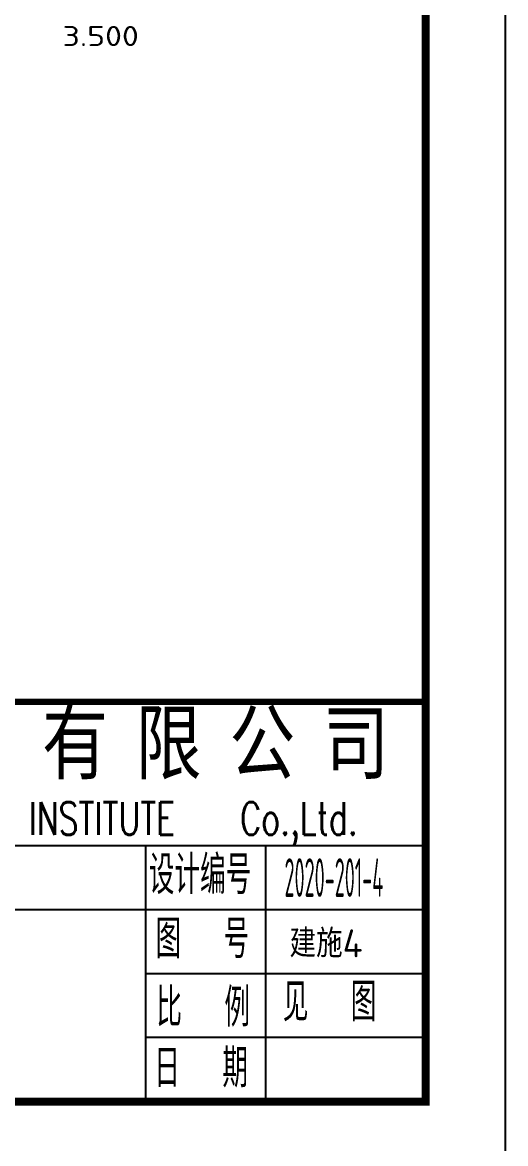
# Model space of a CAD drawing. Extents: x -165130 to 255370, y -346822 to 187778.
# Drawn here: x -87076 to -81030, y -286947 to -272924 of the extents above; entities that cross this region are included whole.
import ezdxf
from ezdxf.enums import TextEntityAlignment as Align

# ---------------------------------------------------------------- set-up
doc = ezdxf.new("R2010")
doc.units = 0
doc.header["$MEASUREMENT"] = 0
doc.layers.get('0').update_dxf_attribs({"linetype": 'CONTINUOUS'})
for name, color, linetype in [('PUB_TEXT', 7, 'CONTINUOUS'), ('PUB_TITLE', 4, 'CONTINUOUS'), ('尺寸线及数字', 253, 'CONTINUOUS'), ('层0', 253, 'CONTINUOUS')]:
    doc.layers.add(name, color=color, linetype=linetype)
doc.styles.add('_TCH_DIM', font='SIMPLEX', dxfattribs={"bigfont": 'GBCBIG'})
doc.styles.get("Standard").update_dxf_attribs({"font": 'TSSDENG', "height": 3, "bigfont": 'TSSDCHN'})

# ---------------------------------------------------------------- blocks, each defined once
blk = doc.blocks.new('qar5gesfd')
for p, q in [((-2968, 154824), (-2968, 159824)), ((-2968, 158024), (-23968, 158024)), ((-6468, 154824), (-6468, 158024)), ((-4968, 154824), (-4968, 158024)), ((-2968, 157224), (-23968, 157224)), ((-2968, 156424), (-6468, 156424)), ((-2968, 155624), (-6468, 155624))]:
    blk.add_line(p, q)
at = {"const_width": 80}
blk.add_lwpolyline([(-23968, 154824), (-23968, 159824), (-2968, 159824)], dxfattribs=at)
at = {"layer": 'PUB_TITLE'}
blk.add_lwpolyline([(-86068, 153824), (-1968, 153824), (-1968, 213224), (-86068, 213224)], close=True, dxfattribs=at)
at = {"layer": 'PUB_TITLE', "const_width": 100}
blk.add_lwpolyline([(-83568, 154824), (-2968, 154824), (-2968, 212224), (-83568, 212224)], close=True, dxfattribs=at)
at = {"layer": 'PUB_TEXT'}
for s, p in [('有', (-7769, 158853)), ('限', (-6597, 158853)), ('公', (-5425, 158853)), ('司', (-4253, 158853))]:
    blk.add_text(s, height=868, dxfattribs=at).set_placement(p)
at = {"layer": 'PUB_TEXT', "style": '_TCH_DIM', "width": 0.705882}
for s, p in [('INSTITUTE', (-7935, 158159)), ('Co.,Ltd.', (-5289, 158159))]:
    blk.add_text(s, height=412.2, dxfattribs=at).set_placement(p)
at = {"layer": 'PUB_TEXT'}
for s, height, width, p in [('设计编号', 482.3, 0.7, (-6433, 157419)), ('2020-201-4', 482.3, 0.4, (-4735, 157385)), ('图', 482, 0.7, (-6348, 156618)), ('号', 482, 0.7, (-5497, 156618)), ('比', 482, 0.7, (-6338, 155761)), ('例', 482, 0.7, (-5487, 155761)), ('见', 482, 0.7, (-4756, 155828)), ('图', 482, 0.7, (-3905, 155828)), ('期', 482, 0.7, (-5513, 155002)), ('日', 482, 0.7, (-6364, 155002))]:
    blk.add_text(s, height=height, dxfattribs=dict(at, width=width)).set_placement(p)

msp = doc.modelspace()

# ---------------------------------------------------------------- block references
at = {"layer": '层0'}
msp.add_blockref('qar5gesfd', (-79061.762, -441245.973, -625.1), dxfattribs=at)

# ---------------------------------------------------------------- texts
at = {"layer": 'PUB_TEXT'}
msp.add_text('建施4', height=350, dxfattribs=at).set_placement((-83733.911, -284617.598, -625.1))
at = {"layer": '尺寸线及数字', "color": 7, "width": 1.270713}
msp.add_text('   3.500 ', height=250, dxfattribs=at).set_placement((-87163.042, -273219.673, -625.1), (-85423.028, -273219.673, -625.1), align=Align.FIT)

doc.saveas('drawing.dxf')
